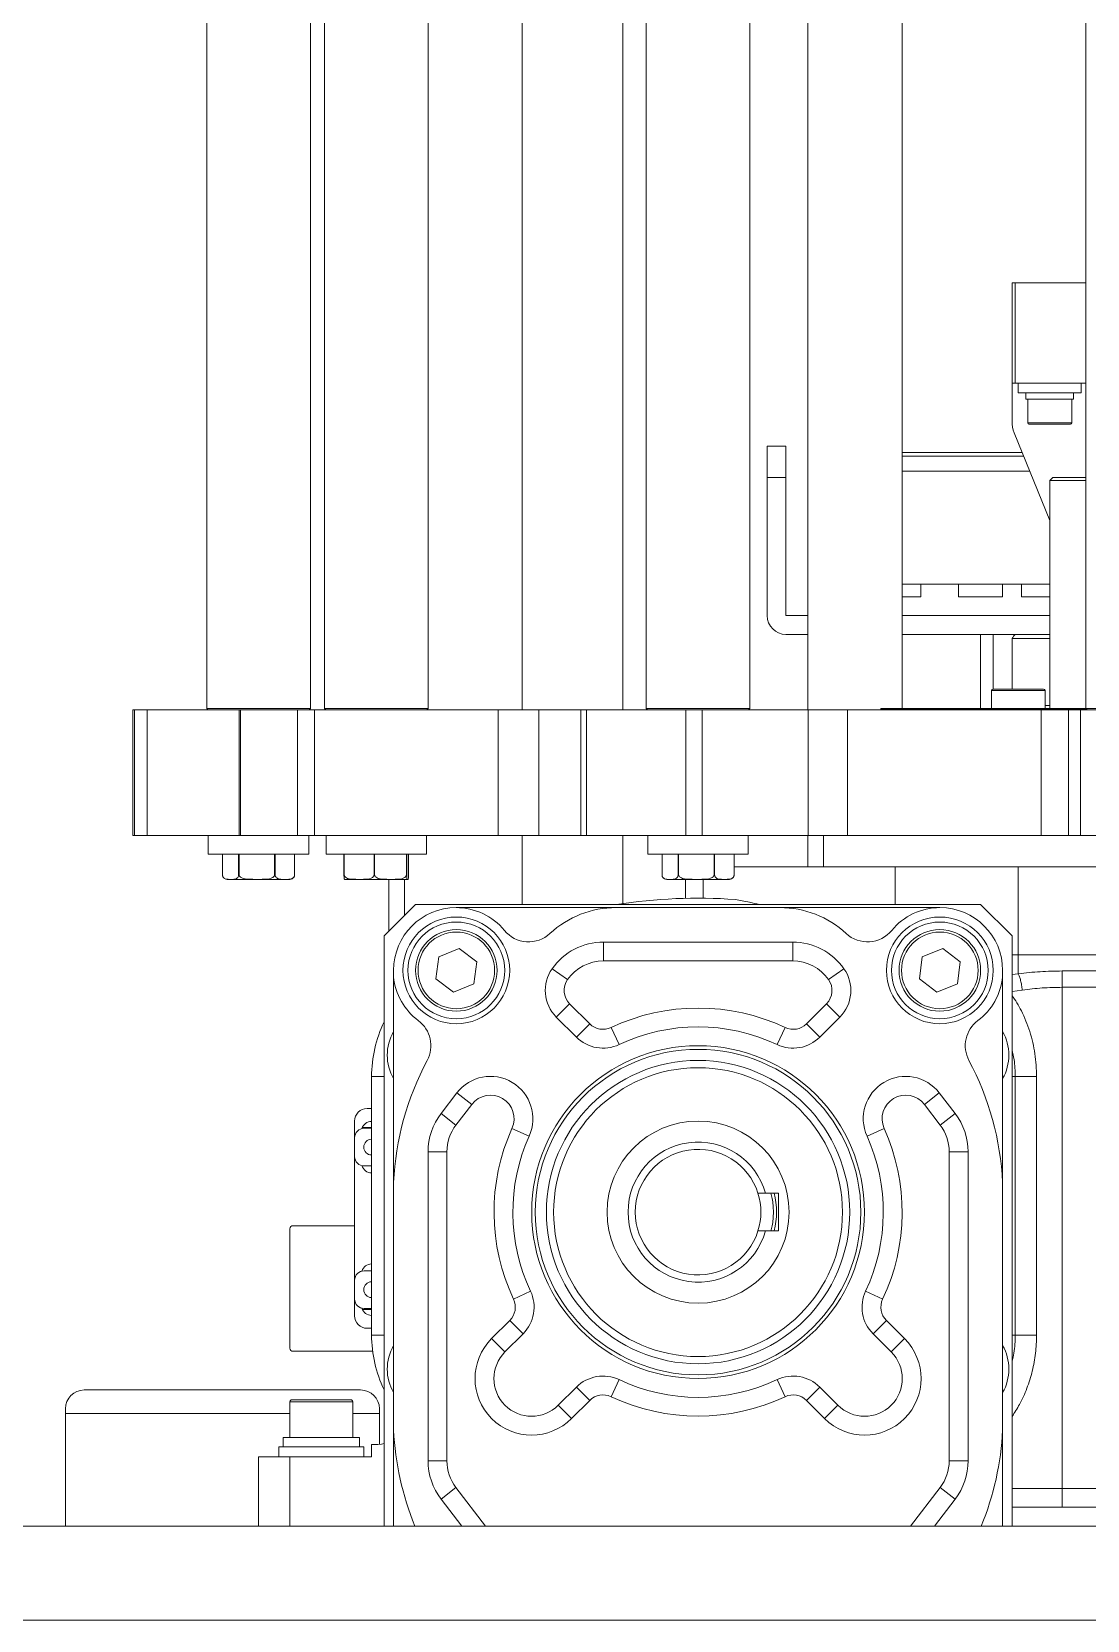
# Model space of a CAD drawing. Header units: millimetres. Extents: x 169 to 14583, y -399 to 10804.
# Drawn here: x 2707.2 to 2875.2, y 1693 to 1945.9 of the extents above; entities that cross this region are included whole.
import ezdxf

# ---------------------------------------------------------------- set-up
doc = ezdxf.new("R2010")
doc.units = ezdxf.units.MM
doc.header["$LTSCALE"] = 35

msp = doc.modelspace()

# ---------------------------------------------------------------- linework, layer by layer
at = {"color": 7, "linetype": 'Continuous', "lineweight": 18}
for p, q in [((2735.022, 2133.959), (2735.022, 1838.159)), ((2751.522, 1838.159), (2751.522, 2133.959)), ((2753.779, 2133.959), (2753.779, 1838.159)), ((2770.279, 1838.159), (2770.279, 2133.959)), ((2805.022, 2133.959), (2805.022, 1838.159)), ((2821.522, 1838.159), (2821.522, 2133.959)), ((2875.022, 2133.959), (2875.022, 1838.159)), ((2830.772, 2102.134), (2830.772, 1837.959)), ((2845.772, 1838.159), (2845.772, 2102.134)), ((2785.272, 2097.634), (2785.272, 1837.959)), ((2801.272, 1837.959), (2801.272, 2097.634)), ((2863.272, 1889.959), (2863.272, 1905.959)), ((2863.272, 1905.959), (2863.772, 1905.959)), ((2863.772, 1905.959), (2863.772, 1889.959)), ((2863.772, 1905.959), (2875.022, 1905.959)), ((2863.772, 1889.959), (2863.272, 1889.959)), ((2863.272, 1883.931), (2863.272, 1889.959)), ((2863.772, 1889.959), (2875.022, 1889.959)), ((2864.272, 1889.959), (2864.272, 1888.459)), ((2874.272, 1888.459), (2874.272, 1889.959)), ((2864.272, 1888.459), (2874.272, 1888.459)), ((2865.472, 1888.459), (2865.472, 1887.459)), ((2865.472, 1887.459), (2873.072, 1887.459)), ((2865.772, 1887.459), (2865.772, 1883.659)), ((2872.772, 1883.659), (2872.772, 1887.459)), ((2873.072, 1887.459), (2873.072, 1888.459)), ((2865.772, 1883.659), (2872.772, 1883.659)), ((2872.572, 1883.459), (2865.972, 1883.459)), ((2824.272, 1874.959), (2824.272, 1879.959)), ((2824.272, 1879.959), (2827.272, 1879.959)), ((2827.272, 1879.959), (2827.272, 1874.959)), ((2863.636, 1882.058), (2869.272, 1868.108)), ((2845.772, 1878.959), (2864.888, 1878.959)), ((2845.772, 1878.355), (2865.132, 1878.355)), ((2827.272, 1874.959), (2824.272, 1874.959)), ((2824.272, 1874.959), (2824.272, 1852.959)), ((2827.272, 1874.959), (2827.272, 1852.959)), ((2866.1, 1875.959), (2845.772, 1875.959)), ((2869.772, 1874.959), (2869.272, 1874.459)), ((2869.772, 1874.959), (2875.022, 1874.959)), ((2869.272, 1874.459), (2869.272, 1838.159)), ((2875.022, 1874.459), (2869.272, 1874.459)), ((2845.772, 1857.959), (2848.772, 1857.959)), ((2848.772, 1855.959), (2848.772, 1857.959)), ((2854.772, 1857.959), (2848.772, 1857.959)), ((2854.772, 1855.959), (2854.772, 1857.959)), ((2854.772, 1857.959), (2861.772, 1857.959)), ((2861.772, 1855.959), (2861.772, 1857.959)), ((2864.772, 1857.959), (2861.772, 1857.959)), ((2864.772, 1855.959), (2864.772, 1857.959)), ((2864.772, 1857.959), (2869.272, 1857.959)), ((2848.772, 1855.959), (2845.772, 1855.959)), ((2861.772, 1855.959), (2854.772, 1855.959)), ((2869.272, 1855.959), (2864.772, 1855.959)), ((2827.272, 1852.959), (2830.772, 1852.959)), ((2845.772, 1852.959), (2869.272, 1852.959)), ((2827.272, 1849.959), (2830.772, 1849.959)), ((2845.772, 1849.959), (2863.872, 1849.959)), ((2858.272, 1838.159), (2858.272, 1849.959)), ((2860.272, 1849.959), (2860.272, 1841.259)), ((2863.872, 1849.959), (2863.855, 1849.949)), ((2865.287, 1849.949), (2863.855, 1849.949)), ((2869.272, 1849.959), (2863.872, 1849.959)), ((2869.272, 1849.949), (2865.287, 1849.949)), ((2863.272, 1849.298), (2863.272, 1841.259)), ((2869.272, 1849.298), (2863.272, 1849.298)), ((2860.022, 1841.009), (2860.022, 1838.159)), ((2868.522, 1841.009), (2860.022, 1841.009)), ((2860.272, 1841.259), (2868.272, 1841.259)), ((2868.522, 1838.159), (2868.522, 1841.009)), ((2723.272, 1837.959), (2723.272, 1817.959)), ((2723.272, 1837.959), (2723.532, 1837.959)), ((2723.532, 1817.959), (2723.532, 1837.959)), ((2723.532, 1837.959), (2725.529, 1837.959)), ((2725.529, 1837.959), (2725.529, 1817.959)), ((2740.162, 1837.959), (2725.529, 1837.959)), ((2735.022, 1838.159), (2735.222, 1837.959)), ((2735.022, 1838.159), (2751.522, 1838.159)), ((2740.162, 1837.959), (2740.162, 1817.959)), ((2740.162, 1837.959), (2740.376, 1837.959)), ((2740.376, 1837.959), (2740.376, 1817.959)), ((2740.376, 1837.959), (2749.49, 1837.959)), ((2749.49, 1817.959), (2749.49, 1837.959)), ((2749.49, 1837.959), (2752.162, 1837.959)), ((2751.322, 1837.959), (2751.522, 1838.159)), ((2752.162, 1837.959), (2752.162, 1817.959)), ((2781.409, 1837.959), (2752.162, 1837.959)), ((2753.779, 1838.159), (2753.979, 1837.959)), ((2753.779, 1838.159), (2770.279, 1838.159)), ((2770.079, 1837.959), (2770.279, 1838.159)), ((2781.409, 1817.959), (2781.409, 1837.959)), ((2781.409, 1837.959), (2787.884, 1837.959)), ((2787.884, 1837.959), (2787.884, 1817.959)), ((2794.606, 1837.959), (2787.884, 1837.959)), ((2794.606, 1837.959), (2794.606, 1817.959)), ((2794.606, 1837.959), (2795.509, 1837.959)), ((2795.509, 1837.959), (2795.509, 1817.959)), ((2795.509, 1837.959), (2811.295, 1837.959)), ((2805.022, 1838.159), (2805.222, 1837.959)), ((2805.022, 1838.159), (2821.522, 1838.159)), ((2811.295, 1817.959), (2811.295, 1837.959)), ((2811.295, 1837.959), (2813.927, 1837.959)), ((2813.927, 1837.959), (2813.927, 1817.959)), ((2830.813, 1837.959), (2813.927, 1837.959)), ((2821.322, 1837.959), (2821.522, 1838.159)), ((2830.813, 1817.959), (2830.813, 1837.959)), ((2830.813, 1837.959), (2837.068, 1837.959)), ((2837.068, 1837.959), (2837.068, 1817.959)), ((2867.912, 1837.959), (2837.068, 1837.959)), ((2842.4, 1838.159), (2842.4, 1838.059)), ((2842.4, 1838.159), (2843.457, 1838.159)), ((2843.457, 1838.059), (2842.4, 1838.059)), ((2843.457, 1838.159), (2843.457, 1838.059)), ((2875.022, 1838.159), (2843.457, 1838.159)), ((2875.122, 1838.059), (2843.457, 1838.059)), ((2845.772, 1837.959), (2845.772, 1838.059)), ((2858.272, 1837.959), (2858.272, 1838.059)), ((2860.022, 1838.059), (2860.022, 1837.959)), ((2867.912, 1817.959), (2867.912, 1837.959)), ((2867.912, 1837.959), (2872.272, 1837.959)), ((2868.522, 1838.62), (2869.272, 1838.62)), ((2868.522, 1837.959), (2868.522, 1838.059)), ((2868.522, 1837.969), (2869.272, 1837.969)), ((2869.272, 1838.059), (2869.272, 1837.959)), ((2872.272, 1817.959), (2872.272, 1837.959)), ((2872.272, 1837.959), (2874.158, 1837.959)), ((2874.158, 1837.959), (2874.158, 1817.959)), ((2874.158, 1837.959), (2892.386, 1837.959)), ((2875.022, 1838.159), (2875.222, 1837.959)), ((2875.022, 1838.159), (2891.522, 1838.159)), ((2723.272, 1817.959), (2723.532, 1817.959)), ((2725.529, 1817.959), (2723.532, 1817.959)), ((2740.162, 1817.959), (2725.529, 1817.959)), ((2735.272, 1817.959), (2735.272, 1814.959)), ((2740.376, 1817.959), (2740.162, 1817.959)), ((2740.376, 1817.959), (2749.49, 1817.959)), ((2752.162, 1817.959), (2749.49, 1817.959)), ((2751.272, 1814.959), (2751.272, 1817.959)), ((2781.409, 1817.959), (2752.162, 1817.959)), ((2754.029, 1817.959), (2754.029, 1814.959)), ((2770.029, 1814.959), (2770.029, 1817.959)), ((2787.884, 1817.959), (2781.409, 1817.959)), ((2785.272, 1817.959), (2785.272, 1806.959)), ((2794.606, 1817.959), (2787.884, 1817.959)), ((2795.509, 1817.959), (2794.606, 1817.959)), ((2795.509, 1817.959), (2811.295, 1817.959)), ((2801.272, 1807.108), (2801.272, 1817.959)), ((2805.272, 1817.959), (2805.272, 1814.959)), ((2813.927, 1817.959), (2811.295, 1817.959)), ((2830.813, 1817.959), (2813.927, 1817.959)), ((2821.272, 1814.959), (2821.272, 1817.959)), ((2830.772, 1817.959), (2830.772, 1812.959)), ((2837.068, 1817.959), (2830.813, 1817.959)), ((2833.272, 1817.959), (2833.272, 1812.959)), ((2867.912, 1817.959), (2837.068, 1817.959)), ((2872.272, 1817.959), (2867.912, 1817.959)), ((2874.158, 1817.959), (2872.272, 1817.959)), ((2874.158, 1817.959), (2892.386, 1817.959)), ((2751.272, 1814.959), (2735.272, 1814.959)), ((2737.529, 1811.596), (2737.529, 1814.959)), ((2740.093, 1814.959), (2740.093, 1811.596)), ((2740.162, 1811.596), (2740.162, 1814.959)), ((2745.832, 1814.959), (2745.832, 1811.596)), ((2745.905, 1811.596), (2745.905, 1814.959)), ((2749.011, 1814.959), (2749.011, 1811.596)), ((2749.016, 1811.596), (2749.016, 1814.959)), ((2770.029, 1814.959), (2754.029, 1814.959)), ((2756.88, 1814.959), (2756.88, 1811.596)), ((2756.917, 1811.596), (2756.917, 1814.959)), ((2761.671, 1814.959), (2761.671, 1811.596)), ((2761.753, 1811.596), (2761.753, 1814.959)), ((2766.82, 1814.959), (2766.82, 1811.596)), ((2766.865, 1811.596), (2766.865, 1814.959)), ((2767.177, 1814.959), (2767.177, 1811.596)), ((2821.272, 1814.959), (2805.272, 1814.959)), ((2807.529, 1811.596), (2807.529, 1814.959)), ((2810.093, 1814.959), (2810.093, 1811.596)), ((2810.162, 1811.596), (2810.162, 1814.959)), ((2815.832, 1814.959), (2815.832, 1811.596)), ((2815.905, 1811.596), (2815.905, 1814.959)), ((2819.011, 1814.959), (2819.011, 1811.596)), ((2819.016, 1811.596), (2819.016, 1814.959)), ((2740.093, 1811.596), (2740.162, 1811.596)), ((2745.832, 1811.596), (2745.905, 1811.596)), ((2749.011, 1811.596), (2749.016, 1811.596)), ((2756.88, 1811.596), (2756.917, 1811.596)), ((2761.671, 1811.596), (2761.753, 1811.596)), ((2766.82, 1811.596), (2766.865, 1811.596)), ((2810.093, 1811.596), (2810.162, 1811.596)), ((2815.832, 1811.596), (2815.905, 1811.596)), ((2819.011, 1811.596), (2819.016, 1811.596)), ((2844.672, 1812.959), (2819.016, 1812.959)), ((2864.272, 1812.959), (2844.672, 1812.959)), ((2844.672, 1806.959), (2844.672, 1812.959)), ((2864.272, 1798.959), (2864.272, 1812.959)), ((2864.272, 1812.959), (2878.123, 1812.959)), ((2737.665, 1811.262), (2737.705, 1811.213)), ((2738.811, 1810.959), (2738.272, 1810.959)), ((2742.997, 1810.959), (2738.811, 1810.959)), ((2747.458, 1810.959), (2742.997, 1810.959)), ((2748.272, 1810.959), (2747.458, 1810.959)), ((2759.294, 1810.959), (2757.029, 1810.959)), ((2764.286, 1810.959), (2759.294, 1810.959)), ((2764.022, 1810.959), (2764.022, 1802.709)), ((2767.021, 1810.959), (2764.286, 1810.959)), ((2766.522, 1805.209), (2766.522, 1810.959)), ((2767.029, 1810.959), (2767.021, 1810.959)), ((2808.811, 1810.959), (2808.272, 1810.959)), ((2812.997, 1810.959), (2808.811, 1810.959)), ((2811.272, 1807.935), (2811.272, 1810.959)), ((2817.458, 1810.959), (2812.997, 1810.959)), ((2814.072, 1810.959), (2814.072, 1807.955)), ((2818.272, 1810.959), (2817.458, 1810.959)), ((2768.272, 1806.959), (2763.272, 1801.959)), ((2858.272, 1806.959), (2768.272, 1806.959)), ((2800.218, 1806.459), (2774.772, 1806.459)), ((2800.218, 1806.459), (2826.326, 1806.459)), ((2851.772, 1806.459), (2826.326, 1806.459)), ((2863.272, 1801.959), (2858.272, 1806.959)), ((2763.272, 1801.959), (2763.272, 1707.959)), ((2863.272, 1707.959), (2863.272, 1801.959)), ((2775.235, 1799.947), (2771.982, 1798.604)), ((2775.235, 1799.947), (2778.025, 1797.803)), ((2828.338, 1800.959), (2798.206, 1800.959)), ((2798.206, 1800.959), (2798.206, 1797.959)), ((2828.338, 1800.959), (2828.338, 1797.959)), ((2852.235, 1799.947), (2848.982, 1798.604)), ((2852.235, 1799.947), (2855.025, 1797.803)), ((2864.272, 1798.959), (2863.272, 1798.959)), ((2864.272, 1798.959), (2864.272, 1795.927)), ((2902.272, 1798.959), (2864.272, 1798.959)), ((2764.772, 1796.459), (2764.772, 1795.421)), ((2771.52, 1795.115), (2771.982, 1798.604)), ((2778.025, 1797.803), (2777.562, 1794.314)), ((2790.034, 1796.722), (2792.486, 1794.993)), ((2828.338, 1797.959), (2798.206, 1797.959)), ((2836.51, 1796.722), (2834.059, 1794.993)), ((2848.52, 1795.115), (2848.982, 1798.604)), ((2855.025, 1797.803), (2854.562, 1794.314)), ((2861.772, 1795.421), (2861.772, 1796.459)), ((2871.272, 1796.361), (2897.067, 1796.361)), ((2764.772, 1795.421), (2764.772, 1762.688)), ((2771.52, 1795.115), (2774.31, 1792.971)), ((2774.31, 1792.971), (2777.562, 1794.314)), ((2848.52, 1795.115), (2851.31, 1792.971)), ((2851.31, 1792.971), (2854.562, 1794.314)), ((2861.772, 1762.688), (2861.772, 1795.421)), ((2863.272, 1795.78), (2864.272, 1795.927)), ((2871.272, 1793.763), (2897.067, 1793.763)), ((2871.272, 1713.959), (2871.272, 1793.763)), ((2864.909, 1793.329), (2863.272, 1793.084)), ((2790.695, 1789.022), (2792.816, 1791.143)), ((2790.695, 1789.022), (2793.89, 1785.826)), ((2792.816, 1791.143), (2796.011, 1787.948)), ((2830.533, 1787.948), (2833.728, 1791.143)), ((2832.654, 1785.826), (2835.85, 1789.022)), ((2833.728, 1791.143), (2835.85, 1789.022)), ((2793.89, 1785.826), (2796.011, 1787.948)), ((2799.412, 1787.355), (2800.692, 1784.642)), ((2825.853, 1784.642), (2827.132, 1787.355)), ((2832.654, 1785.826), (2830.533, 1787.948)), ((2761.272, 1779.536), (2763.272, 1779.536)), ((2761.272, 1738.382), (2761.272, 1779.536)), ((2863.272, 1779.536), (2863.796, 1779.536)), ((2863.796, 1738.382), (2863.796, 1779.536)), ((2867.194, 1779.536), (2867.194, 1738.382)), ((2774.857, 1776.939), (2772.336, 1773.651)), ((2774.857, 1776.939), (2777.238, 1775.114)), ((2851.687, 1776.939), (2849.306, 1775.114)), ((2854.208, 1773.651), (2851.687, 1776.939)), ((2761.272, 1774.459), (2760.572, 1774.459)), ((2772.336, 1773.651), (2774.717, 1771.826)), ((2777.238, 1775.114), (2774.717, 1771.826)), ((2851.827, 1771.826), (2849.306, 1775.114)), ((2854.208, 1773.651), (2851.827, 1771.826)), ((2758.572, 1772.459), (2758.572, 1769.809)), ((2759.81, 1771.459), (2761.272, 1771.459)), ((2761.272, 1771.309), (2760.072, 1771.309)), ((2786.37, 1770.063), (2783.634, 1771.294)), ((2842.911, 1771.294), (2840.175, 1770.063)), ((2758.572, 1769.809), (2758.572, 1766.809)), ((2758.572, 1766.809), (2758.572, 1747.109)), ((2770.272, 1767.567), (2770.272, 1718.351)), ((2770.272, 1767.567), (2773.272, 1767.567)), ((2773.272, 1767.567), (2773.272, 1718.351)), ((2853.272, 1718.351), (2853.272, 1767.567)), ((2856.272, 1767.567), (2853.272, 1767.567)), ((2856.272, 1718.351), (2856.272, 1767.567)), ((2761.272, 1765.309), (2760.072, 1765.309)), ((2764.772, 1762.688), (2764.772, 1723.23)), ((2824.016, 1760.959), (2822.812, 1760.959)), ((2826.072, 1760.959), (2824.016, 1760.959)), ((2826.072, 1754.959), (2826.072, 1760.959)), ((2861.772, 1723.23), (2861.772, 1762.688)), ((2748.763, 1755.794), (2758.572, 1755.794)), ((2748.263, 1736.294), (2748.263, 1755.294)), ((2822.812, 1754.959), (2824.016, 1754.959)), ((2824.016, 1754.959), (2826.072, 1754.959)), ((2761.272, 1748.609), (2760.072, 1748.609)), ((2758.572, 1747.109), (2758.572, 1744.109)), ((2758.572, 1744.109), (2758.572, 1741.459)), ((2783.876, 1744.099), (2786.589, 1745.378)), ((2839.955, 1745.378), (2842.669, 1744.099)), ((2761.272, 1742.459), (2759.81, 1742.459)), ((2761.272, 1742.609), (2760.072, 1742.609)), ((2780.392, 1737.806), (2783.284, 1740.698)), ((2785.405, 1738.577), (2783.284, 1740.698)), ((2841.14, 1738.577), (2843.261, 1740.698)), ((2843.261, 1740.698), (2846.153, 1737.806)), ((2760.572, 1739.459), (2761.272, 1739.459)), ((2763.272, 1738.382), (2761.272, 1738.382)), ((2782.513, 1735.685), (2785.405, 1738.577)), ((2841.14, 1738.577), (2844.031, 1735.685)), ((2863.796, 1738.382), (2863.272, 1738.382)), ((2761.44, 1735.794), (2748.763, 1735.794)), ((2782.513, 1735.685), (2780.392, 1737.806)), ((2846.153, 1737.806), (2844.031, 1735.685)), ((2800.692, 1731.276), (2799.412, 1728.563)), ((2827.132, 1728.563), (2825.853, 1731.276)), ((2715.522, 1729.634), (2759.522, 1729.634)), ((2748.572, 1728.059), (2757.972, 1728.059)), ((2793.89, 1730.092), (2790.998, 1727.2)), ((2796.011, 1727.97), (2793.12, 1725.078)), ((2793.89, 1730.092), (2796.011, 1727.97)), ((2832.654, 1730.092), (2830.533, 1727.97)), ((2833.425, 1725.078), (2830.533, 1727.97)), ((2835.546, 1727.2), (2832.654, 1730.092)), ((2712.522, 1725.891), (2712.522, 1726.634)), ((2748.272, 1725.891), (2712.522, 1725.891)), ((2712.522, 1725.891), (2712.522, 1707.959)), ((2748.272, 1727.759), (2748.272, 1722.059)), ((2758.272, 1727.759), (2748.272, 1727.759)), ((2758.272, 1722.059), (2758.272, 1727.759)), ((2762.522, 1725.891), (2758.272, 1725.891)), ((2762.522, 1726.634), (2762.522, 1725.891)), ((2762.522, 1725.891), (2762.522, 1720.969)), ((2793.12, 1725.078), (2790.998, 1727.2)), ((2835.546, 1727.2), (2833.425, 1725.078)), ((2764.772, 1723.23), (2764.772, 1707.959)), ((2861.772, 1707.959), (2861.772, 1723.23)), ((2746.522, 1720.559), (2746.522, 1718.959)), ((2760.022, 1720.559), (2746.522, 1720.559)), ((2747.172, 1722.059), (2747.172, 1720.559)), ((2759.372, 1722.059), (2747.172, 1722.059)), ((2759.372, 1720.559), (2759.372, 1722.059)), ((2760.022, 1718.959), (2760.022, 1720.559)), ((2761.272, 1718.959), (2761.272, 1720.959)), ((2762.272, 1720.959), (2761.272, 1720.959)), ((2743.272, 1718.959), (2743.272, 1707.959)), ((2743.272, 1718.959), (2748.272, 1718.959)), ((2748.272, 1707.959), (2748.272, 1718.959)), ((2748.272, 1718.959), (2761.272, 1718.959)), ((2770.272, 1718.351), (2773.272, 1718.351)), ((2856.272, 1718.351), (2853.272, 1718.351)), ((2772.336, 1712.267), (2774.717, 1714.092)), ((2774.717, 1714.092), (2779.419, 1707.959)), ((2847.125, 1707.959), (2851.827, 1714.092)), ((2854.208, 1712.267), (2851.827, 1714.092)), ((2871.272, 1713.959), (2863.272, 1713.959)), ((2897.067, 1713.959), (2871.272, 1713.959)), ((2871.272, 1713.959), (2871.272, 1710.959)), ((2772.336, 1712.267), (2775.639, 1707.959)), ((2850.906, 1707.959), (2854.208, 1712.267)), ((2871.272, 1710.959), (2897.067, 1710.959)), ((2637.772, 1707.959), (3046.272, 1707.959)), ((2637.772, 1692.959), (3046.272, 1692.959))]:
    msp.add_line(p, q, dxfattribs=at)
at = {"color": 7, "linetype": 'Continuous', "lineweight": 18, "flags": 128}
msp.add_lwpolyline([(2762.272, 1720.959), (2762.857, 1721.017), (2763.272, 1721.131)], dxfattribs=at)
at = {"color": 7, "linetype": 'Continuous', "lineweight": 18}
for centre, radius in [((2774.772, 1796.459), 8.5), ((2774.772, 1796.459), 7.7), ((2851.772, 1796.459), 8.5), ((2851.772, 1796.459), 7.7), ((2774.772, 1796.459), 6.5), ((2774.772, 1796.459), 6.1), ((2851.772, 1796.459), 6.5), ((2851.772, 1796.459), 6.1), ((2813.272, 1757.959), 26.5), ((2813.272, 1757.959), 25.923), ((2813.272, 1757.959), 24.155), ((2813.272, 1757.959), 23), ((2813.272, 1757.959), 14.5)]:
    msp.add_circle(centre, radius, dxfattribs=at)
for centre, radius, start, end in [((2868.272, 1883.931), 5, 180, 202), ((2865.972, 1883.659), 0.2, 180, 270), ((2872.572, 1883.659), 0.2, 270, 0), ((2827.272, 1852.959), 3, 180, 270), ((2864.555, 1848.736), 1.4, 120, 156.36774), ((2860.272, 1841.009), 0.25, 90, 180), ((2868.272, 1841.009), 0.25, 0, 90), ((2738.272, 1811.719), 0.76, 234.98679, 270), ((2748.272, 1811.719), 0.76, 270, 323.07674), ((2808.272, 1811.719), 0.76, 216.51228, 270), ((2818.272, 1811.719), 0.76, 270, 323.49608), ((2774.772, 1796.459), 10, 90.15479, 180), ((2774.718, 1796.459), 10, 39.50839, 89.84521), ((2800.218, 1790.959), 15.5, 90, 132.79422), ((2813.272, 1722.959), 85, 85.99664, 98.79741), ((2826.326, 1790.959), 15.5, 47.20578, 90), ((2851.826, 1796.459), 10, 90.15479, 140.49161), ((2851.772, 1796.459), 10, 0, 89.84521), ((2786.291, 1806.002), 5, 219.50839, 312.79422), ((2840.253, 1806.002), 5, 227.20578, 320.49161), ((2798.206, 1790.959), 10, 90, 144.80643), ((2828.338, 1790.959), 10, 35.19357, 90), ((2794.937, 1793.264), 6, 144.80643, 225), ((2798.206, 1790.959), 7, 90, 144.80643), ((2828.338, 1790.959), 7, 35.19357, 90), ((2831.607, 1793.264), 6, 315, 35.19357), ((2774.718, 1796.459), 10, 185.95872, 233.13011), ((2794.937, 1793.264), 3, 144.80643, 225), ((2831.607, 1793.264), 3, 315, 35.19357), ((2851.826, 1796.459), 10, 306.8699, 354.04128), ((2813.272, 1757.959), 32.5, 64.75678, 115.24322), ((2781.272, 1779.536), 20, 154.15807, 180), ((2771.272, 1782.959), 7.5, 150.07357, 209.92643), ((2765.718, 1784.459), 5, 331.92751, 53.13009), ((2798.133, 1790.069), 3, 225, 295.24322), ((2813.272, 1757.959), 29.5, 64.75678, 115.24322), ((2828.412, 1790.069), 3, 244.75678, 315), ((2860.826, 1784.459), 5, 126.86989, 208.07249), ((2855.272, 1782.959), 7.5, 0, 29.92643), ((2798.133, 1790.069), 6, 225, 295.24322), ((2828.412, 1790.069), 6, 244.75678, 315), ((2810.718, 1760.459), 46, 151.92751, 177.22271), ((2815.826, 1760.459), 46, 2.77729, 28.07249), ((2855.272, 1782.959), 7.5, 330.07357, 0), ((2780.214, 1772.833), 6.75, 335.77599, 142.52382), ((2846.33, 1772.833), 6.75, 37.47618, 204.22401), ((2780.214, 1772.833), 3.75, 335.77599, 142.52382), ((2846.33, 1772.833), 3.75, 37.47618, 204.22401), ((2760.572, 1772.459), 2, 90, 180), ((2780.272, 1767.567), 10, 142.52382, 180), ((2846.272, 1767.567), 10, 0, 37.47618), ((2760.072, 1769.809), 1.5, 90, 180), ((2761.272, 1770.809), 1.6, 90, 163.18349), ((2780.272, 1767.567), 7, 142.52382, 180), ((2813.272, 1757.959), 32.5, 155.77599, 205.24322), ((2813.272, 1757.959), 32.5, 334.75678, 24.22401), ((2846.272, 1767.567), 7, 0, 37.47618), ((2761.272, 1768.309), 1.25, 90, 270), ((2813.272, 1757.959), 29.5, 155.77599, 205.24322), ((2813.272, 1757.959), 11.155, 15.60149, 344.39851), ((2813.272, 1757.959), 29.5, 334.75678, 24.22401), ((2760.072, 1766.809), 1.5, 180, 270), ((2813.272, 1757.959), 10, 17.4576, 342.5424), ((2761.272, 1765.809), 1.6, 196.81654, 270), ((2813.272, 1757.959), 10, 342.5424, 17.4576), ((2813.272, 1757.959), 12.5, 346.11346, 13.88654), ((2748.763, 1755.294), 0.5, 90, 180), ((2760.072, 1747.109), 1.5, 90, 180), ((2761.272, 1748.109), 1.6, 90, 163.18345), ((2761.272, 1745.609), 1.25, 90, 270), ((2760.072, 1744.109), 1.5, 180, 270), ((2781.162, 1742.82), 3, 315, 25.24322), ((2781.162, 1742.82), 6, 315, 25.24322), ((2845.382, 1742.82), 6, 154.75678, 225), ((2845.382, 1742.82), 3, 154.75678, 225), ((2760.572, 1741.459), 2, 180, 270), ((2761.272, 1743.109), 1.6, 196.81654, 270), ((2781.272, 1738.382), 20, 180, 205.84193), ((2748.763, 1736.294), 0.5, 180, 270), ((2771.272, 1732.959), 7.5, 150.07357, 209.92643), ((2786.756, 1731.442), 9, 135, 315), ((2786.756, 1731.442), 6, 135, 315), ((2839.789, 1731.442), 9, 225, 45), ((2839.789, 1731.442), 6, 225, 45), ((2855.272, 1732.959), 7.5, 0, 29.92643), ((2798.133, 1725.849), 6, 64.75678, 135), ((2813.272, 1757.959), 29.5, 244.75678, 295.24322), ((2828.412, 1725.849), 6, 45, 115.24322), ((2855.272, 1732.959), 7.5, 330.07357, 0), ((2715.522, 1726.634), 3, 90, 180), ((2748.572, 1727.759), 0.3, 90, 180), ((2757.972, 1727.759), 0.3, 0, 90), ((2759.522, 1726.634), 3, 0, 90), ((2798.133, 1725.849), 3, 64.75678, 135), ((2813.272, 1757.959), 32.5, 244.75678, 295.24322), ((2828.412, 1725.849), 3, 45, 115.24322), ((2810.718, 1725.459), 46, 182.77729, 202.36062), ((2815.826, 1725.459), 46, 337.63938, 357.22271), ((2780.272, 1718.351), 10, 180, 217.47618), ((2780.272, 1718.351), 7, 180, 217.47618), ((2846.272, 1718.351), 7, 322.52382, 0), ((2846.272, 1718.351), 10, 322.52382, 0)]:
    msp.add_arc(centre, radius, start, end, dxfattribs=at)
for points, knots in [([(2737.529, 1811.596), (2737.54, 1811.545), (2737.566, 1811.421), (2737.667, 1811.24), (2737.947, 1810.986), (2738.35, 1810.959), (2738.68, 1810.959), (2738.811, 1810.959)], [0, 0, 0, 0, 0.0558367, 0.1344863, 0.2753261, 0.7116135, 1, 1, 1, 1]), ([(2738.811, 1810.959), (2738.981, 1810.958), (2739.324, 1810.955), (2739.72, 1811.018), (2739.958, 1811.251), (2740.052, 1811.405), (2740.082, 1811.545), (2740.093, 1811.596)], [0, 0, 0, 0, 0.3748653, 0.7539234, 0.8486919, 0.9443155, 1, 1, 1, 1]), ([(2740.162, 1811.596), (2740.186, 1811.545), (2740.245, 1811.421), (2740.467, 1811.24), (2741.085, 1810.986), (2741.977, 1810.959), (2742.706, 1810.959), (2742.997, 1810.959)], [0, 0, 0, 0, 0.0558367, 0.1344863, 0.2753261, 0.7116135, 1, 1, 1, 1]), ([(2742.997, 1810.959), (2743.374, 1810.958), (2744.132, 1810.955), (2745.008, 1811.018), (2745.534, 1811.251), (2745.741, 1811.405), (2745.808, 1811.545), (2745.832, 1811.596)], [0, 0, 0, 0, 0.3748653, 0.7539234, 0.8486919, 0.9443155, 1, 1, 1, 1]), ([(2745.905, 1811.596), (2745.913, 1811.563), (2745.935, 1811.466), (2746.02, 1811.306), (2746.25, 1811.078), (2746.75, 1810.944), (2747.184, 1810.953), (2747.458, 1810.959)], [0, 0, 0, 0, 0.0357851, 0.1028025, 0.2150566, 0.5029548, 1, 1, 1, 1]), ([(2747.458, 1810.959), (2747.735, 1810.952), (2748.151, 1810.943), (2748.615, 1811.067), (2748.832, 1811.236), (2748.934, 1811.369), (2748.991, 1811.501), (2749.006, 1811.574), (2749.011, 1811.596)], [0, 0, 0, 0, 0.5005665, 0.7520807, 0.8373103, 0.9230079, 0.9765129, 1, 1, 1, 1]), ([(2749.016, 1811.596), (2749.004, 1811.545), (2748.977, 1811.423), (2748.924, 1811.311), (2748.883, 1811.273), (2748.875, 1811.266)], [0, 0, 0, 0, 0.36527302, 0.87978304, 1, 1, 1, 1]), ([(2757.036, 1810.959), (2757.008, 1810.952), (2756.966, 1810.943), (2756.92, 1811.067), (2756.898, 1811.236), (2756.888, 1811.369), (2756.882, 1811.501), (2756.88, 1811.574), (2756.88, 1811.596)], [0, 0, 0, 0, 0.5005665, 0.7520807, 0.8373103, 0.9230079, 0.9765129, 1, 1, 1, 1]), ([(2756.917, 1811.596), (2756.937, 1811.545), (2756.987, 1811.421), (2757.173, 1811.24), (2757.691, 1810.986), (2758.439, 1810.959), (2759.051, 1810.959), (2759.294, 1810.959)], [0, 0, 0, 0, 0.0558367, 0.1344863, 0.2753261, 0.7116135, 1, 1, 1, 1]), ([(2759.294, 1810.959), (2759.61, 1810.958), (2760.246, 1810.955), (2760.98, 1811.018), (2761.421, 1811.251), (2761.595, 1811.405), (2761.651, 1811.545), (2761.671, 1811.596)], [0, 0, 0, 0, 0.3748653, 0.7539234, 0.8486919, 0.9443155, 1, 1, 1, 1]), ([(2761.753, 1811.596), (2761.775, 1811.545), (2761.827, 1811.421), (2762.026, 1811.24), (2762.578, 1810.986), (2763.375, 1810.959), (2764.027, 1810.959), (2764.286, 1810.959)], [0, 0, 0, 0, 0.05583672, 0.13448626, 0.27532609, 0.71161348, 1, 1, 1, 1]), ([(2764.286, 1810.959), (2764.623, 1810.958), (2765.301, 1810.955), (2766.083, 1811.018), (2766.553, 1811.251), (2766.739, 1811.405), (2766.798, 1811.545), (2766.82, 1811.596)], [0, 0, 0, 0, 0.3748653, 0.7539234, 0.8486919, 0.9443155, 1, 1, 1, 1]), ([(2766.865, 1811.596), (2766.865, 1811.563), (2766.868, 1811.466), (2766.876, 1811.306), (2766.899, 1811.078), (2766.95, 1810.944), (2766.993, 1810.953), (2767.021, 1810.959)], [0, 0, 0, 0, 0.0357851, 0.1028025, 0.2150566, 0.5029548, 1, 1, 1, 1]), ([(2767.021, 1810.959), (2767.049, 1810.952), (2767.091, 1810.943), (2767.138, 1811.067), (2767.159, 1811.236), (2767.17, 1811.369), (2767.175, 1811.501), (2767.177, 1811.574), (2767.177, 1811.596)], [0, 0, 0, 0, 0.5005665, 0.7520807, 0.8373103, 0.9230079, 0.9765129, 1, 1, 1, 1]), ([(2807.529, 1811.596), (2807.535, 1811.563), (2807.554, 1811.466), (2807.624, 1811.306), (2807.814, 1811.078), (2808.227, 1810.944), (2808.584, 1810.953), (2808.811, 1810.959)], [0, 0, 0, 0, 0.0357851, 0.1028025, 0.2150566, 0.5029548, 1, 1, 1, 1]), ([(2808.811, 1810.959), (2809.04, 1810.952), (2809.383, 1810.943), (2809.766, 1811.067), (2809.945, 1811.236), (2810.03, 1811.369), (2810.076, 1811.501), (2810.089, 1811.574), (2810.093, 1811.596)], [0, 0, 0, 0, 0.5005665, 0.7520807, 0.8373103, 0.9230079, 0.9765129, 1, 1, 1, 1]), ([(2810.162, 1811.596), (2810.186, 1811.545), (2810.245, 1811.421), (2810.467, 1811.24), (2811.085, 1810.986), (2811.977, 1810.959), (2812.706, 1810.959), (2812.997, 1810.959)], [0, 0, 0, 0, 0.05583672, 0.13448626, 0.27532609, 0.71161348, 1, 1, 1, 1]), ([(2812.997, 1810.959), (2813.374, 1810.958), (2814.132, 1810.955), (2815.008, 1811.018), (2815.534, 1811.251), (2815.741, 1811.405), (2815.808, 1811.545), (2815.832, 1811.596)], [0, 0, 0, 0, 0.3748653, 0.7539234, 0.8486919, 0.9443155, 1, 1, 1, 1]), ([(2815.905, 1811.596), (2815.918, 1811.545), (2815.951, 1811.421), (2816.072, 1811.24), (2816.411, 1810.986), (2816.899, 1810.959), (2817.299, 1810.959), (2817.458, 1810.959)], [0, 0, 0, 0, 0.0558367, 0.1344863, 0.2753261, 0.7116135, 1, 1, 1, 1]), ([(2817.458, 1810.959), (2817.665, 1810.958), (2818.08, 1810.955), (2818.56, 1811.018), (2818.848, 1811.251), (2818.961, 1811.405), (2818.998, 1811.545), (2819.011, 1811.596)], [0, 0, 0, 0, 0.3748653, 0.7539234, 0.8486919, 0.9443155, 1, 1, 1, 1]), ([(2819.016, 1811.596), (2819.009, 1811.563), (2818.991, 1811.467), (2818.943, 1811.348), (2818.896, 1811.294), (2818.876, 1811.272)], [0, 0, 0, 0, 0.2363443, 0.6789629, 1, 1, 1, 1]), ([(2823.045, 1806.959), (2822.511, 1807.076), (2821.065, 1807.394), (2819.925, 1807.613), (2819.206, 1807.752)], [0, 0, 0, 0, 0.3693001, 1, 1, 1, 1]), ([(2864.272, 1795.927), (2865.428, 1796.054), (2867.734, 1796.306), (2870.094, 1796.343), (2871.272, 1796.361)], [0, 0, 0, 0, 0.500941, 1, 1, 1, 1]), ([(2871.272, 1793.763), (2870.203, 1793.744), (2868.057, 1793.708), (2865.961, 1793.456), (2864.909, 1793.329)], [0, 0, 0, 0, 0.4979126, 1, 1, 1, 1]), ([(2863.272, 1792.506), (2863.793, 1791.691), (2864.949, 1789.878), (2866.169, 1786.713), (2867.035, 1783.184), (2867.141, 1780.754), (2867.194, 1779.536)], [0, 0, 0, 0, 0.21229399, 0.47165564, 0.73527165, 1, 1, 1, 1]), ([(2863.796, 1779.536), (2863.77, 1780.446), (2863.729, 1781.877), (2863.394, 1783.264), (2863.272, 1783.769)], [0, 0, 0, 0, 0.6359178, 1, 1, 1, 1]), ([(2824.837, 1760.959), (2824.923, 1760.688), (2825.229, 1759.718), (2825.254, 1758.696), (2825.272, 1757.959)], [0, 0, 0, 0, 0.2792411, 1, 1, 1, 1]), ([(2825.272, 1757.959), (2825.254, 1757.222), (2825.229, 1756.199), (2824.923, 1755.23), (2824.837, 1754.959)], [0, 0, 0, 0, 0.7207589, 1, 1, 1, 1]), ([(2863.272, 1734.181), (2863.383, 1734.621), (2863.73, 1735.994), (2863.769, 1737.415), (2863.796, 1738.382)], [0, 0, 0, 0, 0.3203853, 1, 1, 1, 1]), ([(2867.194, 1738.382), (2867.16, 1737.414), (2867.092, 1735.485), (2866.55, 1732.636), (2865.69, 1729.901), (2864.605, 1727.451), (2863.685, 1726.025), (2863.272, 1725.385)], [0, 0, 0, 0, 0.2101832, 0.4187686, 0.6277318, 0.8331821, 1, 1, 1, 1]), ([(2863.272, 1710.959), (2864.248, 1710.959), (2866.836, 1710.959), (2869.569, 1710.959), (2871.272, 1710.959)], [0, 0, 0, 0, 0.3770538, 1, 1, 1, 1])]:
    msp.add_open_spline(points, degree=3, knots=knots, dxfattribs=at)
for points in [[(2871.272, 1793.763), (2871.272, 1794.025), (2871.272, 1794.549), (2871.272, 1795.278), (2871.272, 1795.916), (2871.272, 1796.213), (2871.272, 1796.361)], [(2864.909, 1793.329), (2864.873, 1793.592), (2864.801, 1794.119), (2864.645, 1794.85), (2864.466, 1795.489), (2864.337, 1795.781), (2864.272, 1795.927)], [(2863.796, 1779.536), (2863.824, 1779.536), (2863.88, 1779.536), (2864.118, 1779.536), (2864.456, 1779.536), (2864.893, 1779.536), (2865.408, 1779.536), (2865.979, 1779.536), (2866.585, 1779.536), (2866.991, 1779.536), (2867.194, 1779.536)], [(2863.796, 1738.382), (2863.824, 1738.382), (2863.88, 1738.382), (2864.118, 1738.382), (2864.456, 1738.382), (2864.893, 1738.382), (2865.408, 1738.382), (2865.979, 1738.382), (2866.585, 1738.382), (2866.991, 1738.382), (2867.194, 1738.382)]]:
    msp.add_open_spline(points, degree=3, dxfattribs=at)

doc.saveas('drawing.dxf')
